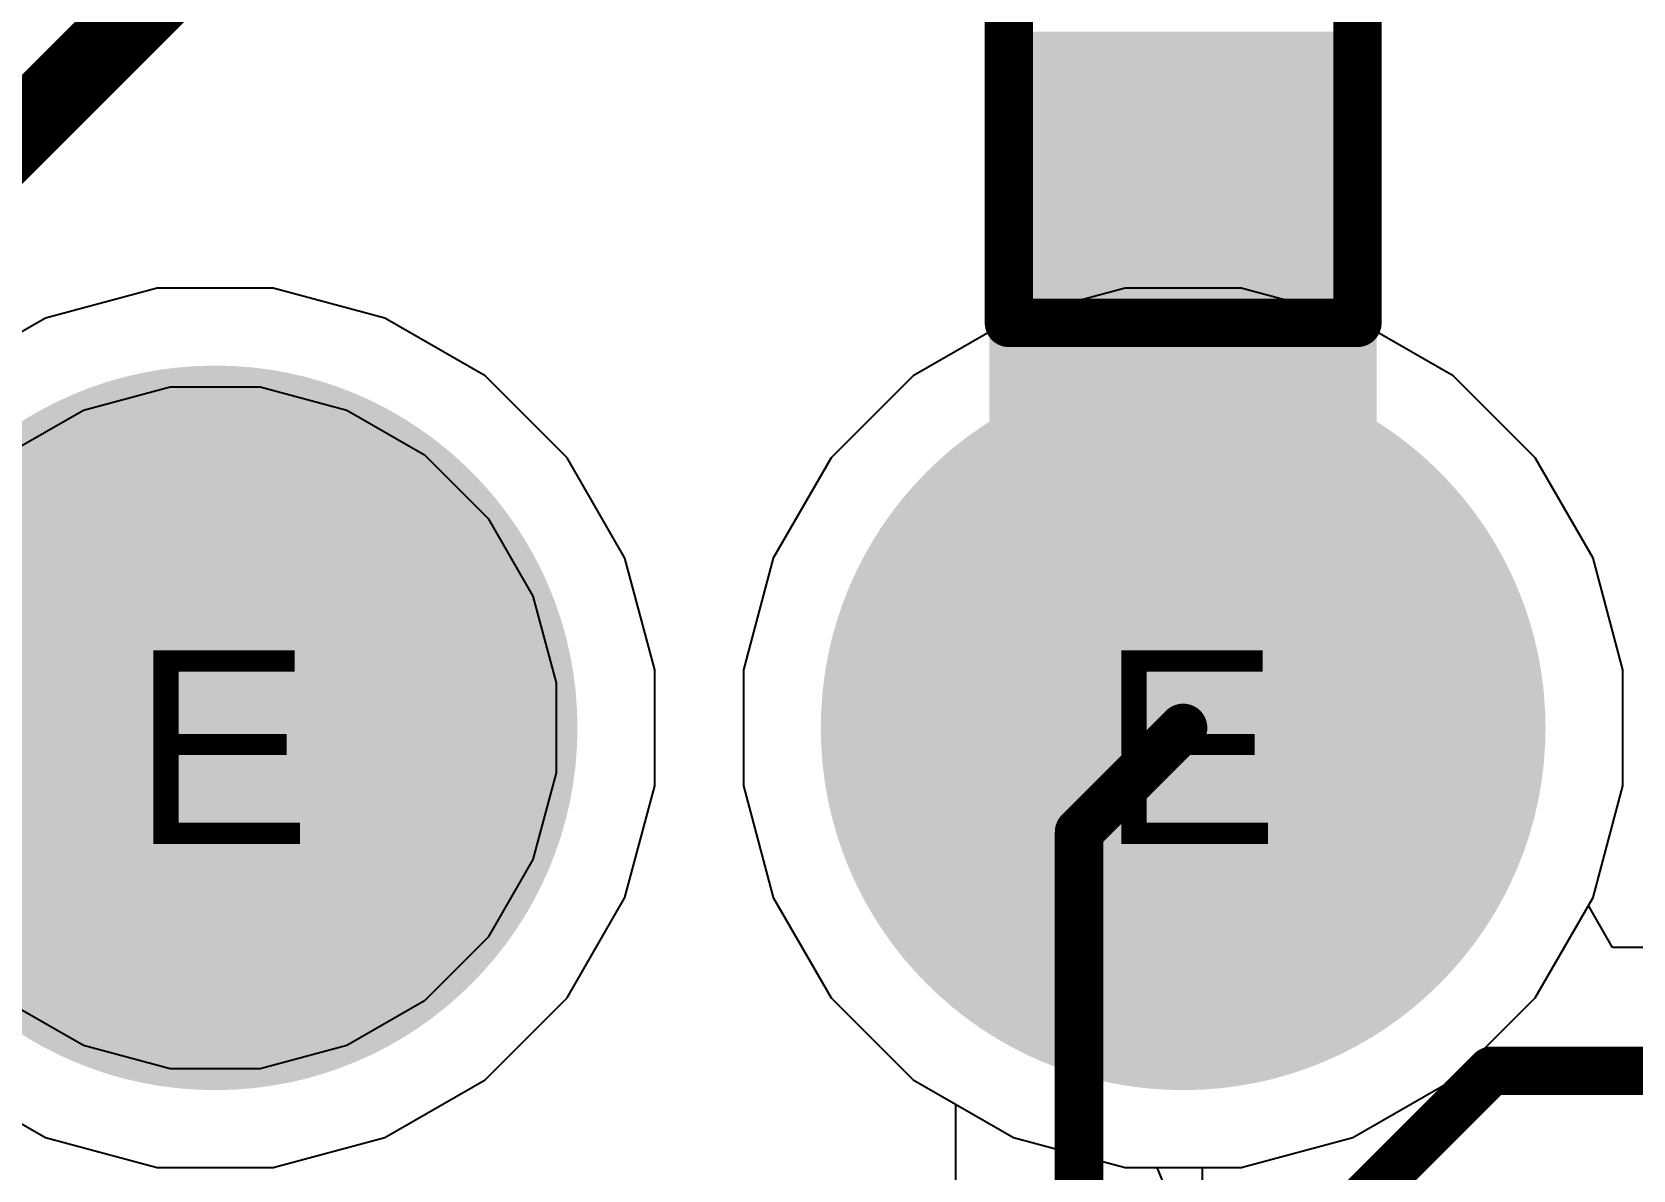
# Model space of a CAD drawing. Header units: inches. Extents: x 0 to 5271, y 0 to 5417.
# Drawn here: x 105.478 to 109.678, y 93.214 to 96.201 of the extents above; entities that cross this region are included whole.
import ezdxf

# ---------------------------------------------------------------- set-up
doc = ezdxf.new("R2010")
doc.units = ezdxf.units.IN
for name, color, linetype in [('Bottom Layer', 5, 'Continuous'), ('Bottom Overlay', 54, 'Continuous'), ('Bottom Paste', 16, 'Continuous'), ('Bottom Solder', 6, 'Continuous'), ('Drill Drawing', 1, 'Continuous'), ('L2_GND1', 16, 'Continuous'), ('L3_SIG1', 76, 'Continuous'), ('L4_PWR', 90, 'Continuous'), ('L5_GND2', 156, 'Continuous'), ('L6_SIG2', 130, 'Continuous'), ('L7_GND3', 216, 'Continuous'), ('Multi-Layer', 9, 'Continuous'), ('Pad Holes', 156, 'Continuous'), ('Top Layer', 1, 'Continuous'), ('Top Solder', 216, 'Continuous')]:
    doc.layers.add(name, color=color, linetype=linetype)
doc.styles.add('Arial', font='', dxfattribs={"height": 0.2})
doc.styles.get('Arial').set_extended_font_data('Arial')

# ---------------------------------------------------------------- blocks, each defined once
blk = doc.blocks.new('HR911130C_519')
at = {"layer": 'Bottom Layer'}
h = blk.add_hatch(color=5, dxfattribs=at)
edge = h.paths.add_edge_path()
edge.add_arc((-5.71502032, -4.37843422), 0.8999982, 0, 360)
h = blk.add_hatch(color=5, dxfattribs=at)
edge = h.paths.add_edge_path()
edge.add_arc((-3.17502032, -4.37843422), 0.8999982, 0, 360)
at = {"layer": 'Bottom Solder'}
h = blk.add_hatch(color=6, dxfattribs=at)
edge = h.paths.add_edge_path()
edge.add_arc((-5.71502032, -4.37843422), 0.9507981999999999, 0, 360)
h = blk.add_hatch(color=6, dxfattribs=at)
edge = h.paths.add_edge_path()
edge.add_arc((-3.17502032, -4.37843422), 0.9507981999999999, 0, 360)
at = {"layer": 'L2_GND1'}
h = blk.add_hatch(color=16, dxfattribs=at)
edge = h.paths.add_edge_path()
edge.add_arc((-5.71502032, -4.37843422), 0.8999982, 0, 360)
h = blk.add_hatch(color=16, dxfattribs=at)
edge = h.paths.add_edge_path()
edge.add_arc((-3.17502032, -4.37843422), 0.8999982, 0, 360)
at = {"layer": 'L3_SIG1'}
h = blk.add_hatch(color=76, dxfattribs=at)
edge = h.paths.add_edge_path()
edge.add_arc((-5.71502032, -4.37843422), 0.8999982, 0, 360)
h = blk.add_hatch(color=76, dxfattribs=at)
edge = h.paths.add_edge_path()
edge.add_arc((-3.17502032, -4.37843422), 0.8999982, 0, 360)
at = {"layer": 'L4_PWR'}
h = blk.add_hatch(color=90, dxfattribs=at)
edge = h.paths.add_edge_path()
edge.add_arc((-5.71502032, -4.37843422), 0.8999982, 0, 360)
h = blk.add_hatch(color=90, dxfattribs=at)
edge = h.paths.add_edge_path()
edge.add_arc((-3.17502032, -4.37843422), 0.8999982, 0, 360)
at = {"layer": 'L5_GND2'}
h = blk.add_hatch(color=156, dxfattribs=at)
edge = h.paths.add_edge_path()
edge.add_arc((-5.71502032, -4.37843422), 0.8999982, 0, 360)
h = blk.add_hatch(color=156, dxfattribs=at)
edge = h.paths.add_edge_path()
edge.add_arc((-3.17502032, -4.37843422), 0.8999982, 0, 360)
at = {"layer": 'L6_SIG2'}
h = blk.add_hatch(color=130, dxfattribs=at)
edge = h.paths.add_edge_path()
edge.add_arc((-5.71502032, -4.37843422), 0.8999982, 0, 360)
h = blk.add_hatch(color=130, dxfattribs=at)
edge = h.paths.add_edge_path()
edge.add_arc((-3.17502032, -4.37843422), 0.8999982, 0, 360)
at = {"layer": 'L7_GND3'}
h = blk.add_hatch(color=216, dxfattribs=at)
edge = h.paths.add_edge_path()
edge.add_arc((-5.71502032, -4.37843422), 0.8999982, 0, 360)
h = blk.add_hatch(color=216, dxfattribs=at)
edge = h.paths.add_edge_path()
edge.add_arc((-3.17502032, -4.37843422), 0.8999982, 0, 360)
at = {"layer": 'Multi-Layer'}
h = blk.add_hatch(color=9, dxfattribs=at)
edge = h.paths.add_edge_path()
edge.add_arc((-5.71502032, -4.37843422), 0.8999982, 0, 360)
h = blk.add_hatch(color=9, dxfattribs=at)
edge = h.paths.add_edge_path()
edge.add_arc((-3.17502032, -4.37843422), 0.8999982, 0, 360)
at = {"layer": 'Pad Holes'}
h = blk.add_hatch(color=7, dxfattribs=at)
edge = h.paths.add_edge_path()
edge.add_arc((-5.71502032, -4.37843422), 0.4499991, 0, 360)
h = blk.add_hatch(color=7, dxfattribs=at)
edge = h.paths.add_edge_path()
edge.add_arc((-3.17502032, -4.37843422), 0.4499991, 0, 360)
at = {"layer": 'Top Layer'}
h = blk.add_hatch(color=1, dxfattribs=at)
edge = h.paths.add_edge_path()
edge.add_arc((-5.71502032, -4.37843422), 0.8999982, 0, 360)
h = blk.add_hatch(color=1, dxfattribs=at)
edge = h.paths.add_edge_path()
edge.add_arc((-3.17502032, -4.37843422), 0.8999982, 0, 360)
at = {"layer": 'Top Solder'}
h = blk.add_hatch(color=216, dxfattribs=at)
edge = h.paths.add_edge_path()
edge.add_arc((-5.71502032, -4.37843422), 0.9507981999999999, 0, 360)
h = blk.add_hatch(color=216, dxfattribs=at)
edge = h.paths.add_edge_path()
edge.add_arc((-3.17502032, -4.37843422), 0.9507981999999999, 0, 360)
blk = doc.blocks.new('DFN1006_2L__B_552')
at = {"layer": 'Bottom Layer'}
for points in [[(-0.69999479, 0.32998029), (-0.14999589, 0.32998029), (-0.14999589, -0.33002093), (-0.69999479, -0.33002093)], [(0.14999081, 0.32998029), (0.69998971, 0.32998029), (0.69998971, -0.33002093), (0.14999081, -0.33002093)]]:
    blk.add_hatch(color=5, dxfattribs=at).paths.add_polyline_path(points)
at = {"layer": 'Bottom Overlay'}
blk.add_hatch(color=54, dxfattribs=at).paths.add_polyline_path([(-1.14342418, -0.50760376), (-0.81322418, -0.50760376), (-0.81322418, 0.50839624), (-1.14342418, 0.50839624)])
at = {"layer": 'Bottom Paste'}
for points in [[(-0.69999479, 0.32998029), (-0.14999589, 0.32998029), (-0.14999589, -0.33002093), (-0.69999479, -0.33002093)], [(0.14999081, 0.32998029), (0.69998971, 0.32998029), (0.69998971, -0.33002093), (0.14999081, -0.33002093)]]:
    blk.add_hatch(color=16, dxfattribs=at).paths.add_polyline_path(points)
at = {"layer": 'Bottom Solder'}
for points in [[(-0.8015947899999999, 0.4315802899999999), (-0.04839589, 0.4315802899999999), (-0.04839589, -0.43162093), (-0.8015947899999999, -0.43162093)], [(0.04839081, 0.4315802899999999), (0.80158971, 0.4315802899999999), (0.80158971, -0.43162093), (0.04839081, -0.43162093)]]:
    blk.add_hatch(color=6, dxfattribs=at).paths.add_polyline_path(points)
at = {"layer": 'Bottom Overlay'}
for points in [[(-0.8128025399999999, 0.45717968, 0.127, 0.127, 0), (0.8127974599999999, 0.45717968, 0.127, 0.127, 0)], [(-0.8128025399999999, 0.45717968, 0.127, 0.127, 0), (-0.8128025399999999, -0.45722032, 0.127, 0.127, 0)], [(0.8127974599999999, 0.45717968, 0.127, 0.127, 0), (0.8127974599999999, -0.45722032, 0.127, 0.127, 0)], [(-0.8128025399999999, -0.45722032, 0.127, 0.127, 0), (0.8127974599999999, -0.45722032, 0.127, 0.127, 0)]]:
    blk.add_lwpolyline(points, format="xyseb", dxfattribs=at)
for points in [[(-0.8445525399999999, 0.45717968, 0.0635, 0.0635, 1), (-0.7810525399999999, 0.45717968, 0.0635, 0.0635, 1)], [(-0.8445525399999999, 0.45717968, 0.0635, 0.0635, 1), (-0.7810525399999999, 0.45717968, 0.0635, 0.0635, 1)], [(0.7810474599999999, 0.45717968, 0.0635, 0.0635, 1), (0.8445474599999999, 0.45717968, 0.0635, 0.0635, 1)], [(0.7810474599999999, 0.45717968, 0.0635, 0.0635, 1), (0.8445474599999999, 0.45717968, 0.0635, 0.0635, 1)], [(-0.8445525399999999, -0.45722032, 0.0635, 0.0635, 1), (-0.7810525399999999, -0.45722032, 0.0635, 0.0635, 1)], [(-0.8445525399999999, -0.45722032, 0.0635, 0.0635, 1), (-0.7810525399999999, -0.45722032, 0.0635, 0.0635, 1)], [(0.7810474599999999, -0.45722032, 0.0635, 0.0635, 1), (0.8445474599999999, -0.45722032, 0.0635, 0.0635, 1)], [(0.7810474599999999, -0.45722032, 0.0635, 0.0635, 1), (0.8445474599999999, -0.45722032, 0.0635, 0.0635, 1)]]:
    blk.add_lwpolyline(points, format="xyseb", close=True, dxfattribs=at)

msp = doc.modelspace()

# ---------------------------------------------------------------- hatches: boundary and pattern name
at = {"layer": 'Bottom Layer'}
msp.add_hatch(color=5, dxfattribs=at).paths.add_polyline_path([(108.10866618, 94.01307588), (108.8850629, 94.01307588), (108.8850629, 96.18128592), (108.10866618, 96.18128592)])

# ---------------------------------------------------------------- linework, layer by layer
at = {"layer": 'L2_GND1'}
for p, q in [((105.80625016, 95.52836367999998), (105.51275062, 95.44972019999999)), ((106.11010528, 95.52836367999998), (105.80625016, 95.52836367999998)), ((106.40360482, 95.44972019999999), (106.11010528, 95.52836367999998)), ((108.34625016, 95.52836367999998), (108.05275062, 95.44972019999999)), ((108.65010528, 95.52836367999998), (108.34625016, 95.52836367999998)), ((108.94360482, 95.44972019999999), (108.65010528, 95.52836367999998)), ((105.51275062, 95.44972019999999), (105.24960662, 95.29779264)), ((106.66674882, 95.29779264), (106.40360482, 95.44972019999999)), ((108.05275062, 95.44972019999999), (107.78960662, 95.29779264)), ((109.20674882, 95.29779264), (108.94360482, 95.44972019999999)), ((106.88160488, 95.08293658), (106.66674882, 95.29779264)), ((107.78960662, 95.29779264), (107.57475056, 95.08293658)), ((109.42160488, 95.08293658), (109.20674882, 95.29779264)), ((105.61271232, 95.20839226), (105.84034712, 95.26938781999999)), ((105.84034712, 95.26938781999999), (106.07600832, 95.26938781999999)), ((106.07600832, 95.26938781999999), (106.30364312, 95.20839226)), ((105.40862078, 95.09055912), (105.61271232, 95.20839226)), ((106.30364312, 95.20839226), (106.50773466, 95.09055912)), ((106.50773466, 95.09055912), (106.67437136, 94.92392242)), ((107.03353244, 94.81979258), (106.88160488, 95.08293658)), ((107.57475056, 95.08293658), (107.422823, 94.81979258)), ((109.57353244, 94.81979258), (109.42160488, 95.08293658)), ((106.67437136, 94.92392242), (106.7922045, 94.71983088)), ((107.11217592, 94.52629303999998), (107.03353244, 94.81979258)), ((107.422823, 94.81979258), (107.34417952, 94.52629303999998)), ((109.65217592, 94.52629303999998), (109.57353244, 94.81979258)), ((106.7922045, 94.71983088), (106.85320006, 94.49219607999999)), ((107.11217592, 94.22243792), (107.11217592, 94.52629303999998)), ((107.34417952, 94.52629303999998), (107.34417952, 94.22243792)), ((109.65217592, 94.22243792), (109.65217592, 94.52629303999998)), ((106.85320006, 94.49219607999999), (106.85320006, 94.25653488)), ((106.85320006, 94.25653488), (106.7922045, 94.02890007999999)), ((107.03353244, 93.92893837999999), (107.11217592, 94.22243792)), ((107.34417952, 94.22243792), (107.422823, 93.92893837999999)), ((109.57353244, 93.92893837999999), (109.65217592, 94.22243792)), ((106.7922045, 94.02890007999999), (106.67437136, 93.82480853999999)), ((106.88160488, 93.66579438), (107.03353244, 93.92893837999999)), ((107.422823, 93.92893837999999), (107.57475056, 93.66579438)), ((109.42160488, 93.66579438), (109.57353244, 93.92893837999999)), ((106.67437136, 93.82480853999999), (106.50773466, 93.65817184)), ((105.61271232, 93.54033869999999), (105.40862078, 93.65817184)), ((106.50773466, 93.65817184), (106.30364312, 93.54033869999999)), ((106.66674882, 93.45093831999999), (106.88160488, 93.66579438)), ((107.57475056, 93.66579438), (107.78960662, 93.45093831999999)), ((109.20674882, 93.45093831999999), (109.42160488, 93.66579438)), ((105.84034712, 93.47934314), (105.61271232, 93.54033869999999)), ((106.30364312, 93.54033869999999), (106.07600832, 93.47934314)), ((106.07600832, 93.47934314), (105.84034712, 93.47934314)), ((105.24960662, 93.45093831999999), (105.51275062, 93.29901076)), ((106.40360482, 93.29901076), (106.66674882, 93.45093831999999)), ((107.78960662, 93.45093831999999), (108.05275062, 93.29901076)), ((108.94360482, 93.29901076), (109.20674882, 93.45093831999999)), ((105.51275062, 93.29901076), (105.80625016, 93.22036728)), ((106.11010528, 93.22036728), (106.40360482, 93.29901076)), ((108.05275062, 93.29901076), (108.34625016, 93.22036728)), ((108.65010528, 93.22036728), (108.94360482, 93.29901076)), ((105.80625016, 93.22036728), (106.11010528, 93.22036728)), ((108.34625016, 93.22036728), (108.65010528, 93.22036728))]:
    msp.add_line(p, q, dxfattribs=at)
at = {"layer": 'L3_SIG1'}
for p, q in [((108.34625016, 95.52836367999998), (108.05275062, 95.44972019999999)), ((108.65010528, 95.52836367999998), (108.34625016, 95.52836367999998)), ((108.94360482, 95.44972019999999), (108.65010528, 95.52836367999998)), ((108.05275062, 95.44972019999999), (107.78960662, 95.29779264)), ((109.20674882, 95.29779264), (108.94360482, 95.44972019999999)), ((107.78960662, 95.29779264), (107.57475056, 95.08293658)), ((109.42160488, 95.08293658), (109.20674882, 95.29779264)), ((107.57475056, 95.08293658), (107.422823, 94.81979258)), ((109.57353244, 94.81979258), (109.42160488, 95.08293658)), ((107.422823, 94.81979258), (107.34417952, 94.52629303999998)), ((109.65217592, 94.52629303999998), (109.57353244, 94.81979258)), ((107.34417952, 94.52629303999998), (107.34417952, 94.22243792)), ((109.65217592, 94.22243792), (109.65217592, 94.52629303999998)), ((107.34417952, 94.22243792), (107.422823, 93.92893837999999)), ((109.57353244, 93.92893837999999), (109.65217592, 94.22243792)), ((107.422823, 93.92893837999999), (107.57475056, 93.66579438)), ((109.56148522, 93.90807228), (109.57353244, 93.92893837999999)), ((109.62498522, 93.7980852), (109.56148522, 93.90807228)), ((109.91137022, 93.7980852), (109.62498522, 93.7980852)), ((107.57475056, 93.66579438), (107.78960662, 93.45093831999999)), ((107.78960662, 93.45093831999999), (108.05275062, 93.29901076)), ((108.05275062, 93.29901076), (108.34625016, 93.22036728)), ((108.34625016, 93.22036728), (108.42888652, 93.22036728)), ((108.42888652, 93.22036728), (108.47748942, 93.10303452))]:
    msp.add_line(p, q, dxfattribs=at)
for points in [[(108.36947846, 92.53721396, 0.127, 0.127, 0), (109.30662924, 93.47436474, 0.127, 0.127, 0)], [(109.30662924, 93.47436474, 0.127, 0.127, 0), (110.324138, 93.47436474, 0.127, 0.127, 0)]]:
    msp.add_lwpolyline(points, format="xyseb", dxfattribs=at)
msp.add_lwpolyline([(109.27487924, 93.47436474, 0.0635, 0.0635, 1), (109.33837924, 93.47436474, 0.0635, 0.0635, 1)], format="xyseb", close=True, dxfattribs=at)
msp.add_lwpolyline([(109.27487924, 93.47436474, 0.0635, 0.0635, 1), (109.33837924, 93.47436474, 0.0635, 0.0635, 1)], format="xyseb", close=True, dxfattribs=at)
at = {"layer": 'L4_PWR'}
for p, q in [((105.80625016, 95.52836367999998), (105.51275062, 95.44972019999999)), ((106.11010528, 95.52836367999998), (105.80625016, 95.52836367999998)), ((106.40360482, 95.44972019999999), (106.11010528, 95.52836367999998)), ((108.34625016, 95.52836367999998), (108.05275062, 95.44972019999999)), ((108.65010528, 95.52836367999998), (108.34625016, 95.52836367999998)), ((108.94360482, 95.44972019999999), (108.65010528, 95.52836367999998)), ((105.51275062, 95.44972019999999), (105.24960662, 95.29779264)), ((106.66674882, 95.29779264), (106.40360482, 95.44972019999999)), ((108.05275062, 95.44972019999999), (107.78960662, 95.29779264)), ((109.20674882, 95.29779264), (108.94360482, 95.44972019999999)), ((106.88160488, 95.08293658), (106.66674882, 95.29779264)), ((107.78960662, 95.29779264), (107.57475056, 95.08293658)), ((109.42160488, 95.08293658), (109.20674882, 95.29779264)), ((107.03353244, 94.81979258), (106.88160488, 95.08293658)), ((107.57475056, 95.08293658), (107.422823, 94.81979258)), ((109.57353244, 94.81979258), (109.42160488, 95.08293658)), ((107.11217592, 94.52629303999998), (107.03353244, 94.81979258)), ((107.422823, 94.81979258), (107.34417952, 94.52629303999998)), ((109.65217592, 94.52629303999998), (109.57353244, 94.81979258)), ((107.11217592, 94.22243792), (107.11217592, 94.52629303999998)), ((107.34417952, 94.52629303999998), (107.34417952, 94.22243792)), ((109.65217592, 94.22243792), (109.65217592, 94.52629303999998)), ((107.03353244, 93.92893837999999), (107.11217592, 94.22243792)), ((107.34417952, 94.22243792), (107.422823, 93.92893837999999)), ((109.57353244, 93.92893837999999), (109.65217592, 94.22243792)), ((106.88160488, 93.66579438), (107.03353244, 93.92893837999999)), ((107.422823, 93.92893837999999), (107.57475056, 93.66579438)), ((109.42160488, 93.66579438), (109.57353244, 93.92893837999999)), ((106.66674882, 93.45093831999999), (106.88160488, 93.66579438)), ((107.57475056, 93.66579438), (107.78960662, 93.45093831999999)), ((109.20674882, 93.45093831999999), (109.42160488, 93.66579438)), ((105.24960662, 93.45093831999999), (105.51275062, 93.29901076)), ((106.40360482, 93.29901076), (106.66674882, 93.45093831999999)), ((107.78960662, 93.45093831999999), (108.05275062, 93.29901076)), ((108.94360482, 93.29901076), (109.20674882, 93.45093831999999)), ((105.51275062, 93.29901076), (105.80625016, 93.22036728)), ((106.11010528, 93.22036728), (106.40360482, 93.29901076)), ((108.05275062, 93.29901076), (108.34625016, 93.22036728)), ((108.65010528, 93.22036728), (108.94360482, 93.29901076)), ((105.80625016, 93.22036728), (106.11010528, 93.22036728)), ((108.34625016, 93.22036728), (108.65010528, 93.22036728))]:
    msp.add_line(p, q, dxfattribs=at)
at = {"layer": 'L5_GND2'}
for p, q in [((108.34625016, 95.52836367999998), (108.05275062, 95.44972019999999)), ((108.65010528, 95.52836367999998), (108.34625016, 95.52836367999998)), ((108.94360482, 95.44972019999999), (108.65010528, 95.52836367999998)), ((108.05275062, 95.44972019999999), (107.78960662, 95.29779264)), ((109.20674882, 95.29779264), (108.94360482, 95.44972019999999)), ((107.78960662, 95.29779264), (107.57475056, 95.08293658)), ((109.42160488, 95.08293658), (109.20674882, 95.29779264)), ((107.57475056, 95.08293658), (107.422823, 94.81979258)), ((109.57353244, 94.81979258), (109.42160488, 95.08293658)), ((107.422823, 94.81979258), (107.34417952, 94.52629303999998)), ((109.65217592, 94.52629303999998), (109.57353244, 94.81979258)), ((107.34417952, 94.52629303999998), (107.34417952, 94.22243792)), ((109.65217592, 94.22243792), (109.65217592, 94.52629303999998)), ((107.34417952, 94.22243792), (107.422823, 93.92893837999999)), ((109.57353244, 93.92893837999999), (109.65217592, 94.22243792)), ((107.422823, 93.92893837999999), (107.57475056, 93.66579438)), ((109.42160488, 93.66579438), (109.57353244, 93.92893837999999)), ((107.57475056, 93.66579438), (107.78960662, 93.45093831999999)), ((109.20674882, 93.45093831999999), (109.42160488, 93.66579438)), ((107.78960662, 93.45093831999999), (108.05275062, 93.29901076)), ((108.94360482, 93.29901076), (109.20674882, 93.45093831999999)), ((108.05275062, 93.29901076), (108.34625016, 93.22036728)), ((108.65010528, 93.22036728), (108.94360482, 93.29901076)), ((108.34625016, 93.22036728), (108.65010528, 93.22036728))]:
    msp.add_line(p, q, dxfattribs=at)
at = {"layer": 'L6_SIG2'}
for p, q in [((108.34625016, 95.52836367999998), (108.05275062, 95.44972019999999)), ((108.65010528, 95.52836367999998), (108.34625016, 95.52836367999998)), ((108.94360482, 95.44972019999999), (108.65010528, 95.52836367999998)), ((108.05275062, 95.44972019999999), (107.78960662, 95.29779264)), ((109.20674882, 95.29779264), (108.94360482, 95.44972019999999)), ((107.78960662, 95.29779264), (107.57475056, 95.08293658)), ((109.42160488, 95.08293658), (109.20674882, 95.29779264)), ((107.57475056, 95.08293658), (107.422823, 94.81979258)), ((109.57353244, 94.81979258), (109.42160488, 95.08293658)), ((107.422823, 94.81979258), (107.34417952, 94.52629303999998)), ((109.65217592, 94.52629303999998), (109.57353244, 94.81979258)), ((107.34417952, 94.52629303999998), (107.34417952, 94.22243792)), ((109.65217592, 94.22243792), (109.65217592, 94.52629303999998)), ((107.34417952, 94.22243792), (107.422823, 93.92893837999999)), ((109.57353244, 93.92893837999999), (109.65217592, 94.22243792)), ((107.422823, 93.92893837999999), (107.57475056, 93.66579438)), ((109.42160488, 93.66579438), (109.57353244, 93.92893837999999)), ((107.57475056, 93.66579438), (107.78960662, 93.45093831999999)), ((109.20674882, 93.45093831999999), (109.42160488, 93.66579438)), ((107.78960662, 93.45093831999999), (107.9012447, 93.38648328)), ((108.94360482, 93.29901076), (109.20674882, 93.45093831999999)), ((107.9012447, 93.38648328), (107.9012447, 92.92493988)), ((108.65010528, 93.22036728), (108.94360482, 93.29901076)), ((108.54868562, 92.93713695999999), (108.54868562, 93.22036728)), ((108.54868562, 93.22036728), (108.65010528, 93.22036728))]:
    msp.add_line(p, q, dxfattribs=at)
for points in [[(108.22496516, 94.10115291999999, 0.127, 0.127, 0), (108.49817772, 94.37436548, 0.127, 0.127, 0)], [(108.22496516, 92.80304781999999, 0.127, 0.127, 0), (108.22496516, 94.10115291999999, 0.127, 0.127, 0)]]:
    msp.add_lwpolyline(points, format="xyseb", dxfattribs=at)
for points in [[(108.46642772, 94.37436548, 0.0635, 0.0635, 1), (108.52992772, 94.37436548, 0.0635, 0.0635, 1)], [(108.19321516, 94.10115291999999, 0.0635, 0.0635, 1), (108.25671516, 94.10115291999999, 0.0635, 0.0635, 1)], [(108.19321516, 94.10115291999999, 0.0635, 0.0635, 1), (108.25671516, 94.10115291999999, 0.0635, 0.0635, 1)]]:
    msp.add_lwpolyline(points, format="xyseb", close=True, dxfattribs=at)
at = {"layer": 'L7_GND3'}
for p, q in [((108.34625016, 95.52836367999998), (108.05275062, 95.44972019999999)), ((108.65010528, 95.52836367999998), (108.34625016, 95.52836367999998)), ((108.94360482, 95.44972019999999), (108.65010528, 95.52836367999998)), ((108.05275062, 95.44972019999999), (107.78960662, 95.29779264)), ((109.20674882, 95.29779264), (108.94360482, 95.44972019999999)), ((107.78960662, 95.29779264), (107.57475056, 95.08293658)), ((109.42160488, 95.08293658), (109.20674882, 95.29779264)), ((107.57475056, 95.08293658), (107.422823, 94.81979258)), ((109.57353244, 94.81979258), (109.42160488, 95.08293658)), ((107.422823, 94.81979258), (107.34417952, 94.52629303999998)), ((109.65217592, 94.52629303999998), (109.57353244, 94.81979258)), ((107.34417952, 94.52629303999998), (107.34417952, 94.22243792)), ((109.65217592, 94.22243792), (109.65217592, 94.52629303999998)), ((107.34417952, 94.22243792), (107.422823, 93.92893837999999)), ((109.57353244, 93.92893837999999), (109.65217592, 94.22243792)), ((107.422823, 93.92893837999999), (107.57475056, 93.66579438)), ((109.42160488, 93.66579438), (109.57353244, 93.92893837999999)), ((107.57475056, 93.66579438), (107.78960662, 93.45093831999999)), ((109.20674882, 93.45093831999999), (109.42160488, 93.66579438)), ((107.78960662, 93.45093831999999), (108.05275062, 93.29901076)), ((108.94360482, 93.29901076), (109.20674882, 93.45093831999999)), ((108.05275062, 93.29901076), (108.34625016, 93.22036728)), ((108.65010528, 93.22036728), (108.94360482, 93.29901076)), ((108.34625016, 93.22036728), (108.65010528, 93.22036728))]:
    msp.add_line(p, q, dxfattribs=at)
at = {"layer": 'Top Layer'}
msp.add_lwpolyline([(103.13317702, 93.6264447, 0.2032, 0.2032, 0), (112.84291884, 103.33618652, 0.2032, 0.2032, 0)], format="xyseb", dxfattribs=at)

# ---------------------------------------------------------------- block references
msp.add_blockref('HR911130C_519', (111.67319804, 98.7527997))
at = {"rotation": 90}
msp.add_blockref('DFN1006_2L__B_552', (108.49819804, 96.25000054), dxfattribs=at)

# ---------------------------------------------------------------- texts
at = {"layer": 'Drill Drawing', "style": 'Arial'}
for p in [(105.73809942, 94.0696493), (108.27809942, 94.0696493)]:
    msp.add_text('E', height=0.508, dxfattribs=at).set_placement(p)

doc.saveas('drawing.dxf')
